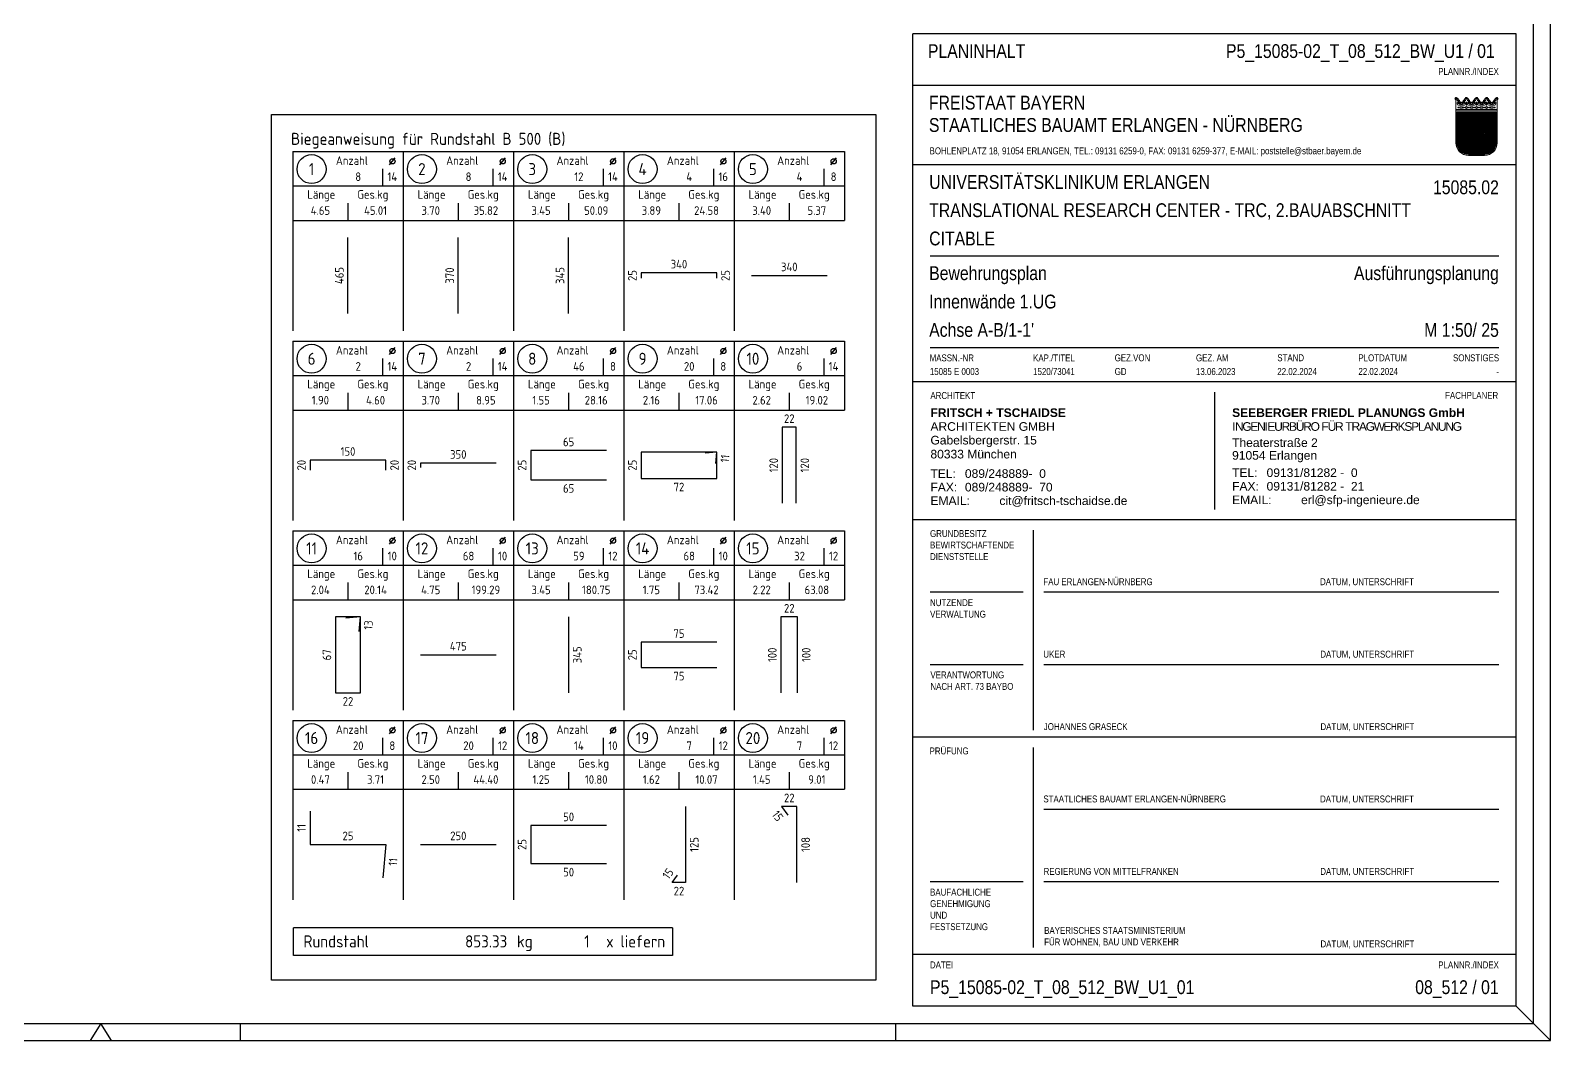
# Model space of a CAD drawing. Extents: x 6 to 107, y -33 to 42.
# Drawn here: x 26 to 48.05, y 1.41 to 16.05 of the extents above; entities that cross this region are included whole.
import ezdxf
from ezdxf.enums import TextEntityAlignment as Align

# ---------------------------------------------------------------- set-up
doc = ezdxf.new("R2010")
doc.units = 0
doc.header["$LTSCALE"] = 0.5
doc.linetypes.add('AUSGEZOGEN', pattern=[1000.01, 1000, 0.01])
for name, color, linetype in [('40 A Plankopf Text F+T', 7, 'Continuous'), ('BET-ANS', 7, 'Continuous'), ('RAHMEN', 7, 'Continuous'), ('RND', 7, 'Continuous'), ('RND_BILD', 7, 'Continuous'), ('TEXT', 7, 'Continuous')]:
    doc.layers.add(name, color=color, linetype=linetype)
doc.layers.add('NOPLOT', color=7, linetype='Continuous', plot=False)
doc.styles.add('ERSTELLTER_STIL_3', font='arial.ttf')
doc.styles.add('ERSTELLTER_STIL_4', font='arialbd.ttf')
doc.styles.add('plankopf_ArialN', font='ARIALN.TTF')
doc.styles.add('txt', font='isocp.shx')
pattern_1 = [(0, (-322.07857, -163.97815), (8e-17, 0.254), [])]

# ---------------------------------------------------------------- blocks, each defined once
blk = doc.blocks.new('Bundeslandwappen')
at = {"lineweight": 9, "true_color": 0xffffff}
for points in [[(-5.75, 16.5), (-5.98, 16.5), (-5.98, 16.29), (-5.75, 16.29)], [(-5.09, 15.68), (-5.31, 15.68), (-5.31, 15.47), (-5.09, 15.47)], [(-3.49, 15.68), (-3.71, 15.68), (-3.71, 15.47), (-3.49, 15.47)], [(-2.82, 16.5), (-3.05, 16.5), (-3.05, 16.29), (-2.82, 16.29)], [(-2.15, 15.68), (-2.38, 15.68), (-2.38, 15.47), (-2.15, 15.47)], [(-0.56, 15.68), (-0.78, 15.68), (-0.78, 15.47), (-0.56, 15.47)], [(0.11, 16.5), (-0.11, 16.5), (-0.11, 16.29), (0.11, 16.29)], [(0.78, 15.68), (0.56, 15.68), (0.56, 15.47), (0.78, 15.47)], [(2.38, 15.68), (2.15, 15.68), (2.15, 15.47), (2.38, 15.47)], [(3.05, 16.5), (2.82, 16.5), (2.82, 16.29), (3.05, 16.29)], [(3.71, 15.68), (3.49, 15.68), (3.49, 15.47), (3.71, 15.47)], [(5.31, 15.68), (5.09, 15.68), (5.09, 15.47), (5.31, 15.47)], [(5.98, 16.5), (5.75, 16.5), (5.75, 16.29), (5.98, 16.29)]]:
    blk.add_hatch(color=7, dxfattribs=at).paths.add_polyline_path(points)
at = {"true_color": 0xffffff}
for points in [[(-5.34, 12.59), (-5.7, 12.59), (-5.7, 12.19), (-5.07, 11.96)], [(-3.57, 8.42), (-5.7, 9.18), (-5.7, 6.17), (-2.07, 4.88)], [(-1.42, 10.67), (-5.07, 11.96), (-3.57, 8.42), (0.08, 7.13)], [(0.86, 12.59), (-2.24, 12.59), (-1.42, 10.67), (2.23, 9.38)], [(3.96, 12.59), (1.66, 12.59), (4.37, 11.63)], [(5.7, 8.15), (2.23, 9.38), (3.73, 5.84), (5.7, 5.14)], [(5.7, 11.16), (4.37, 11.63), (5.7, 8.5)], [(-5.7, 6.14), (-5.7, 3.7, 0.041392), (-5.65, 3.14), (-4.21, 2.63)], [(1.58, 3.59), (-2.07, 4.88), (-0.56, 1.34), (2.36, 0.3, 0.043654), (2.95, 0.36)], [(3.73, 5.84), (0.08, 7.13), (1.58, 3.59), (5.23, 2.29)], [(-0.56, 1.34), (-4.21, 2.63), (-3.29, 0.45, 0.073774), (-2.3, 0.3), (-0.12, 0.3)]]:
    blk.add_hatch(color=7, dxfattribs=at).paths.add_polyline_path(points)
at = {"lineweight": 9}
h = blk.add_hatch(dxfattribs=at)
h.set_pattern_fill('ANSI31', color=256, scale=0.08, angle=315, style=0)
h.set_pattern_definition(pattern_1)
h.paths.add_polyline_path([(-5.07, 11.96), (-5.7, 12.19), (-5.7, 9.18), (-3.57, 8.42)])
h = blk.add_hatch(dxfattribs=at)
h.set_pattern_fill('ANSI31', color=256, scale=0.08, angle=315, style=0)
h.set_pattern_definition(pattern_1)
h.paths.add_polyline_path([(-2.24, 12.59), (-5.34, 12.59), (-5.07, 11.96), (-1.42, 10.67)])
h = blk.add_hatch(dxfattribs=at)
h.set_pattern_fill('ANSI31', color=256, scale=0.08, angle=315, style=0)
h.set_pattern_definition(pattern_1)
h.paths.add_polyline_path([(2.23, 9.38), (-1.42, 10.67), (0.08, 7.13), (3.73, 5.84)])
h = blk.add_hatch(dxfattribs=at)
h.set_pattern_fill('ANSI31', color=256, scale=0.08, angle=315, style=0)
h.set_pattern_definition(pattern_1)
h.paths.add_polyline_path([(4.37, 11.63), (1.66, 12.59), (0.86, 12.59), (2.23, 9.38), (5.7, 8.15), (5.7, 8.5)])
h = blk.add_hatch(dxfattribs=at)
h.set_pattern_fill('ANSI31', color=256, scale=0.08, angle=315, style=0)
h.set_pattern_definition(pattern_1)
h.paths.add_polyline_path([(5.7, 12.59), (3.96, 12.59), (4.37, 11.63), (5.7, 11.16)])
h = blk.add_hatch(dxfattribs=at)
h.set_pattern_fill('ANSI31', color=256, scale=0.08, angle=315, style=0)
h.set_pattern_definition(pattern_1)
h.paths.add_polyline_path([(-2.07, 4.88), (-5.7, 6.17), (-5.7, 6.14), (-4.21, 2.63), (-0.56, 1.34)])
h = blk.add_hatch(dxfattribs=at)
h.set_pattern_fill('ANSI31', color=256, scale=0.08, angle=315, style=0)
h.set_pattern_definition(pattern_1)
h.paths.add_polyline_path([(0.08, 7.13), (-3.57, 8.42), (-2.07, 4.88), (1.58, 3.59)])
h = blk.add_hatch(dxfattribs=at)
h.set_pattern_fill('ANSI31', color=256, scale=0.08, angle=315, style=0)
h.set_pattern_definition(pattern_1)
h.paths.add_polyline_path([(5.7, 5.14), (3.73, 5.84), (5.23, 2.29), (5.37, 2.24, 0.111178), (5.7, 3.7)])
h = blk.add_hatch(dxfattribs=at)
h.set_pattern_fill('ANSI31', color=256, scale=0.08, angle=315, style=0)
h.set_pattern_definition(pattern_1)
h.paths.add_polyline_path([(-4.21, 2.63), (-5.65, 3.14, 0.285055), (-3.29, 0.45)])
h = blk.add_hatch(dxfattribs=at)
h.set_pattern_fill('ANSI31', color=256, scale=0.08, angle=315, style=0)
h.set_pattern_definition(pattern_1)
h.paths.add_polyline_path([(-0.56, 1.34), (-0.12, 0.3), (2.3, 0.3, 0.004354), (2.36, 0.3)])
h = blk.add_hatch(dxfattribs=at)
h.set_pattern_fill('ANSI31', color=256, scale=0.08, angle=315, style=0)
h.set_pattern_definition(pattern_1)
h.paths.add_polyline_path([(5.31, 2.11), (5.23, 2.29), (1.58, 3.59), (2.95, 0.36, 0.22704)])
for p, q in [((-6, 16.1), (-6, 3.7)), ((-6, 13.29), (6, 13.29)), ((-5.64, 14.97), (-5.64, 15.18)), ((-5.61, 16.59), (-5.62, 16.68)), ((-5.33, 15.19), (-5.33, 15.05)), ((-4.68, 14.54), (-5.26, 14.54)), ((-4.12, 14.54), (-3.54, 14.54)), ((-3.47, 15.19), (-3.47, 15.05)), ((-3.36, 13.9), (-2.93, 14.17)), ((-2.93, 13.63), (-3.36, 13.9)), ((-3.19, 16.59), (-3.18, 16.67)), ((-3.16, 14.97), (-3.16, 15.18)), ((-2.93, 15.58), (-2.93, 14.47)), ((-2.93, 14.17), (-2.5, 13.9)), ((-2.5, 13.9), (-2.93, 13.63)), ((-2.71, 14.97), (-2.71, 15.18)), ((-2.68, 16.59), (-2.69, 16.67)), ((-2.4, 15.19), (-2.4, 15.05)), ((-1.74, 14.54), (-2.32, 14.54)), ((-1.19, 14.54), (-0.61, 14.54)), ((-0.54, 15.19), (-0.54, 15.05)), ((0, 14.17), (-0.43, 13.9)), ((-0.43, 13.9), (0, 13.63)), ((-0.25, 16.59), (-0.24, 16.67)), ((-0.22, 14.97), (-0.22, 15.18)), ((0, 15.58), (0, 14.47)), ((0.43, 13.9), (0, 14.17)), ((0, 13.63), (0.43, 13.9)), ((0.22, 14.97), (0.22, 15.18)), ((0.25, 16.59), (0.24, 16.67)), ((0.54, 15.19), (0.54, 15.05)), ((1.19, 14.54), (0.61, 14.54)), ((1.74, 14.54), (2.32, 14.54)), ((2.4, 15.19), (2.4, 15.05)), ((2.93, 14.17), (2.5, 13.9)), ((2.5, 13.9), (2.93, 13.63)), ((2.68, 16.59), (2.69, 16.67)), ((2.71, 14.97), (2.71, 15.18)), ((2.93, 15.58), (2.93, 14.47)), ((3.36, 13.9), (2.93, 14.17)), ((2.93, 13.63), (3.36, 13.9)), ((3.16, 14.97), (3.16, 15.18)), ((3.19, 16.59), (3.18, 16.67)), ((3.47, 15.19), (3.47, 15.05)), ((4.12, 14.54), (3.54, 14.54)), ((4.68, 14.54), (5.26, 14.54)), ((5.33, 15.19), (5.33, 15.05)), ((5.61, 16.59), (5.62, 16.68)), ((5.64, 14.97), (5.64, 15.18)), ((6, 3.7), (6, 16.1)), ((-6, 12.94), (6, 12.94)), ((-5.7, 12.59), (-5.7, 3.7)), ((-5.7, 12.59), (5.7, 12.59)), ((-5.7, 12.19), (5.7, 8.15)), ((-5.7, 9.18), (5.7, 5.14)), ((-5.34, 12.59), (-0.12, 0.3)), ((-2.24, 12.59), (2.95, 0.36)), ((0.86, 12.59), (5.31, 2.11)), ((1.66, 12.59), (5.7, 11.16)), ((3.96, 12.59), (5.7, 8.5)), ((5.7, 3.7), (5.7, 12.59)), ((-5.7, 6.17), (5.37, 2.24)), ((-5.7, 6.14), (-3.29, 0.45)), ((-5.66, 3.14), (2.36, 0.3)), ((-2.3, 0.3), (2.3, 0.3)), ((-2.3, 0), (2.3, 0))]:
    blk.add_line(p, q, dxfattribs=at)
for points in [[(-5.75, 16.29), (-5.98, 16.29), (-5.98, 16.5), (-5.75, 16.5)], [(-5.09, 15.47), (-5.31, 15.47), (-5.31, 15.68), (-5.09, 15.68)], [(-4.07, 13.71), (-4.83, 13.71), (-4.83, 14.1), (-4.07, 14.1)], [(-3.71, 15.47), (-3.49, 15.47), (-3.49, 15.68), (-3.71, 15.68)], [(-2.82, 16.29), (-3.05, 16.29), (-3.05, 16.5), (-2.82, 16.5)], [(-2.15, 15.47), (-2.38, 15.47), (-2.38, 15.68), (-2.15, 15.68)], [(-1.8, 13.71), (-1.04, 13.71), (-1.04, 14.1), (-1.8, 14.1)], [(-0.78, 15.47), (-0.56, 15.47), (-0.56, 15.68), (-0.78, 15.68)], [(0.11, 16.29), (-0.11, 16.29), (-0.11, 16.5), (0.11, 16.5)], [(0.78, 15.47), (0.56, 15.47), (0.56, 15.68), (0.78, 15.68)], [(1.8, 13.71), (1.04, 13.71), (1.04, 14.1), (1.8, 14.1)], [(2.15, 15.47), (2.38, 15.47), (2.38, 15.68), (2.15, 15.68)], [(3.05, 16.29), (2.82, 16.29), (2.82, 16.5), (3.05, 16.5)], [(3.71, 15.47), (3.49, 15.47), (3.49, 15.68), (3.71, 15.68)], [(4.07, 13.71), (4.83, 13.71), (4.83, 14.1), (4.07, 14.1)], [(5.09, 15.47), (5.31, 15.47), (5.31, 15.68), (5.09, 15.68)], [(5.75, 16.29), (5.98, 16.29), (5.98, 16.5), (5.75, 16.5)]]:
    blk.add_lwpolyline(points, close=True, dxfattribs=at)
for centre in [(-5.28, 13.9), (-3.71, 13.9), (-2.2, 13.9), (-0.68, 13.9), (0.68, 13.9), (2.2, 13.9), (3.71, 13.9), (5.28, 13.9)]:
    blk.add_circle(centre, 0.123, dxfattribs=at)
for centre, radius, start, end in [((-5.89, 16.45), 0.362, 44.6681, 253.1183), ((-5.67, 16.67), 0.05, 6.6615, 44.6681), ((-5.49, 15.18), 0.157, 3.2756, 179.5521), ((-5.19, 14.99), 0.453, 182.8328, 261.3043), ((-5.56, 16.59), 0.05, 186.6615, 265.6209), ((-5.42, 15.99), 0.179, 74.7883, 15.1356), ((-5.59, 16.26), 0.281, 346.0232, 85.6209), ((-5.36, 16.21), 0.05, 254.7883, 346.0232), ((-5.26, 15.23), 0.191, 249.6358, 3.0857), ((-5.2, 16.05), 0.05, 93.0633, 195.1356), ((-5.19, 15.87), 0.224, 350.9542, 93.0633), ((-5.02, 15.24), 0.05, 82.9467, 183.0857), ((-4.99, 15.54), 0.249, 262.9467, 77.8855), ((-4.92, 15.83), 0.05, 170.9542, 257.8855), ((-4.62, 14.89), 0.224, 71.4, 0), ((-4.71, 14.85), 0.312, 275.9649, 353.9773), ((-4.4, 15.24), 0.208, 317.0775, 222.9225), ((-4.18, 14.89), 0.224, 180, 108.6), ((-4.09, 14.85), 0.312, 186.0227, 264.0351), ((-3.81, 15.54), 0.249, 102.1145, 277.0533), ((-3.88, 15.83), 0.05, 282.1145, 9.0458), ((-3.61, 15.87), 0.224, 86.9367, 189.0458), ((-3.78, 15.24), 0.05, 356.9143, 97.0533), ((-3.54, 15.23), 0.191, 176.9143, 290.3642), ((-3.6, 16.05), 0.05, 344.8644, 86.9367), ((-3.38, 15.99), 0.179, 164.8644, 105.2117), ((-3.61, 14.99), 0.453, 278.6957, 357.1672), ((-3.21, 16.26), 0.281, 94.3791, 193.9768), ((-3.44, 16.21), 0.05, 193.9768, 285.2117), ((-3.31, 15.18), 0.157, 0.4479, 176.7244), ((-3.24, 16.59), 0.05, 274.3791, 353.3385), ((-3.13, 16.67), 0.05, 155.2288, 173.3385), ((-2.93, 16.58), 0.264, 24.0166, 155.3409), ((-2.55, 15.18), 0.157, 3.2756, 179.5521), ((-2.26, 14.99), 0.453, 182.8328, 261.3043), ((-2.74, 16.66), 0.05, 6.6615, 24.0166), ((-2.63, 16.59), 0.05, 186.6615, 265.6209), ((-2.49, 15.99), 0.179, 74.7883, 15.1356), ((-2.65, 16.26), 0.281, 346.0232, 85.6209), ((-2.43, 16.21), 0.05, 254.7883, 346.0232), ((-2.33, 15.23), 0.191, 249.6358, 3.0857), ((-2.27, 16.05), 0.05, 93.0633, 195.1356), ((-2.26, 15.87), 0.224, 350.9542, 93.0633), ((-2.09, 15.24), 0.05, 82.9467, 183.0857), ((-2.05, 15.54), 0.249, 262.9467, 77.8855), ((-1.99, 15.83), 0.05, 170.9542, 257.8855), ((-1.69, 14.89), 0.224, 71.4, 0), ((-1.78, 14.85), 0.312, 275.9649, 353.9773), ((-1.47, 15.24), 0.208, 317.0775, 222.9225), ((-1.24, 14.89), 0.224, 180, 108.6), ((-1.16, 14.85), 0.312, 186.0227, 264.0351), ((-0.88, 15.54), 0.249, 102.1145, 277.0533), ((-0.94, 15.83), 0.05, 282.1145, 9.0458), ((-0.67, 15.87), 0.224, 86.9367, 189.0458), ((-0.84, 15.24), 0.05, 356.9143, 97.0533), ((-0.6, 15.23), 0.191, 176.9143, 290.3642), ((-0.66, 16.05), 0.05, 344.8644, 86.9367), ((-0.44, 15.99), 0.179, 164.8644, 105.2117), ((-0.68, 14.99), 0.453, 278.6957, 357.1672), ((-0.28, 16.26), 0.281, 94.3791, 193.9768), ((-0.5, 16.21), 0.05, 193.9768, 285.2117), ((-0.38, 15.18), 0.157, 0.4479, 176.7244), ((-0.3, 16.59), 0.05, 274.3791, 353.3385), ((0, 16.58), 0.264, 24.0166, 155.3409), ((-0.19, 16.67), 0.05, 155.2288, 173.3385), ((0.38, 15.18), 0.157, 3.2756, 179.5521), ((0.68, 14.99), 0.453, 182.8328, 261.3043), ((0.19, 16.66), 0.05, 6.6615, 24.0166), ((0.3, 16.59), 0.05, 186.6615, 265.6209), ((0.44, 15.99), 0.179, 74.7883, 15.1356), ((0.28, 16.26), 0.281, 346.0232, 85.6209), ((0.5, 16.21), 0.05, 254.7883, 346.0232), ((0.6, 15.23), 0.191, 249.6358, 3.0857), ((0.66, 16.05), 0.05, 93.0633, 195.1356), ((0.67, 15.87), 0.224, 350.9542, 93.0633), ((0.84, 15.24), 0.05, 82.9467, 183.0857), ((0.88, 15.54), 0.249, 262.9467, 77.8855), ((0.94, 15.83), 0.05, 170.9542, 257.8855), ((1.24, 14.89), 0.224, 71.4, 0), ((1.16, 14.85), 0.312, 275.9649, 353.9773), ((1.47, 15.24), 0.208, 317.0775, 222.9225), ((1.69, 14.89), 0.224, 180, 108.6), ((1.78, 14.85), 0.312, 186.0227, 264.0351), ((2.05, 15.54), 0.249, 102.1145, 277.0533), ((1.99, 15.83), 0.05, 282.1145, 9.0458), ((2.26, 15.87), 0.224, 86.9367, 189.0458), ((2.09, 15.24), 0.05, 356.9143, 97.0533), ((2.33, 15.23), 0.191, 176.9143, 290.3642), ((2.27, 16.05), 0.05, 344.8644, 86.9367), ((2.49, 15.99), 0.179, 164.8644, 105.2117), ((2.26, 14.99), 0.453, 278.6957, 357.1672), ((2.65, 16.26), 0.281, 94.3791, 193.9768), ((2.43, 16.21), 0.05, 193.9768, 285.2117), ((2.55, 15.18), 0.157, 0.4479, 176.7244), ((2.63, 16.59), 0.05, 274.3791, 353.3385), ((2.93, 16.58), 0.264, 24.0166, 155.3409), ((2.74, 16.67), 0.05, 155.2288, 173.3385), ((3.31, 15.18), 0.157, 3.2756, 179.5521), ((3.61, 14.99), 0.453, 182.8328, 261.3043), ((3.13, 16.66), 0.05, 6.6615, 24.0166), ((3.24, 16.59), 0.05, 186.6615, 265.6209), ((3.38, 15.99), 0.179, 74.7883, 15.1356), ((3.21, 16.26), 0.281, 346.0232, 85.6209), ((3.44, 16.21), 0.05, 254.7883, 346.0232), ((3.54, 15.23), 0.191, 249.6358, 3.0857), ((3.6, 16.05), 0.05, 93.0633, 195.1356), ((3.61, 15.87), 0.224, 350.9542, 93.0633), ((3.78, 15.24), 0.05, 82.9467, 183.0857), ((3.81, 15.54), 0.249, 262.9467, 77.8855), ((3.88, 15.83), 0.05, 170.9542, 257.8855), ((4.18, 14.89), 0.224, 71.4, 0), ((4.09, 14.85), 0.312, 275.9649, 353.9773), ((4.4, 15.24), 0.208, 317.0775, 222.9225), ((4.62, 14.89), 0.224, 180, 108.6), ((4.71, 14.85), 0.312, 186.0227, 264.0351), ((4.99, 15.54), 0.249, 102.1145, 277.0533), ((4.92, 15.83), 0.05, 282.1145, 9.0458), ((5.19, 15.87), 0.224, 86.9367, 189.0458), ((5.02, 15.24), 0.05, 356.9143, 97.0533), ((5.26, 15.23), 0.191, 176.9143, 290.3642), ((5.2, 16.05), 0.05, 344.8644, 86.9367), ((5.42, 15.99), 0.179, 164.8644, 105.2117), ((5.19, 14.99), 0.453, 278.6957, 357.1672), ((5.59, 16.26), 0.281, 94.3791, 193.9768), ((5.36, 16.21), 0.05, 193.9768, 285.2117), ((5.49, 15.18), 0.157, 0.4479, 176.7244), ((5.56, 16.59), 0.05, 274.3791, 353.3385), ((5.67, 16.67), 0.05, 135.3319, 173.3385), ((5.89, 16.45), 0.362, 286.8817, 135.3319), ((-2.3, 3.7), 3.7, 180, 270), ((-2.3, 3.7), 3.4, 180, 270), ((2.3, 3.7), 3.7, 270, 0), ((2.3, 3.7), 3.4, 270, 0)]:
    blk.add_arc(centre, radius, start, end, dxfattribs=at)
blk = doc.blocks.new('Plankopf_PU')
for p, q in [((-18.5, 25.4), (-18.5, 27.7)), ((-1, 27.7), (-18.5, 27.7)), ((-1, 27.7), (-18.5, 27.7)), ((-1, 25.4), (-1, 27.7)), ((-1, 25.4), (-18.5, 25.4)), ((-1, 25.4), (-18.5, 25.4)), ((-18.5, 19.1), (-18.5, 25.4)), ((-1, 19.1), (-1, 25.4)), ((-1.5, 22.75), (-18, 22.75)), ((-18, 20.1), (-1.5, 20.1)), ((-18.5, 15.1), (-18.5, 19.1)), ((-1, 19.1), (-18.5, 19.1)), ((-1, 15.1), (-1, 19.1)), ((-9.75, 18.8), (-9.75, 15.4)), ((-1, 15.1), (-18.5, 15.1)), ((-1, 15.1), (-18.5, 15.1)), ((-18.5, 8.8), (-18.5, 15.1)), ((-1, 8.8), (-1, 15.1)), ((-15, 9), (-15, 14.8)), ((-15.3, 13), (-18, 13)), ((-1.5, 13), (-14.7, 13)), ((-15.3, 10.9), (-18, 10.9)), ((-1.5, 10.9), (-14.7, 10.9)), ((-18.5, 2.5), (-18.5, 8.8)), ((-1, 8.8), (-18.5, 8.8)), ((-15, 2.7), (-15, 8.5)), ((-1, 2.5), (-1, 8.8)), ((-1.5, 6.7), (-14.7, 6.7)), ((-15.3, 4.6), (-18, 4.6)), ((-1.5, 4.6), (-14.7, 4.6)), ((-1, 2.5), (-18.5, 2.5)), ((-18.5, 1), (-18.5, 2.5)), ((-1, 2.5), (-18.5, 2.5)), ((-1, 1), (-1, 2.5)), ((-1, 1), (-18.5, 1))]:
    blk.add_line(p, q)
at = {"xscale": 0.1, "yscale": 0.1, "zscale": 0.1}
blk.add_blockref('Bundeslandwappen', (-2.148, 25.669), dxfattribs=at)
at = {"linetype": 'AUSGEZOGEN', "lineweight": 35, "style": 'plankopf_ArialN'}
for s, height, p in [('FREISTAAT BAYERN', 0.4, (-18.032, 27.401)), ('PRÜFUNG', 0.2, (-18.013, 8.5))]:
    blk.add_text(s, height=height, dxfattribs=at).set_placement(p, align=Align.TOP_LEFT)
blk.add_text('STAATLICHES BAUAMT ERLANGEN - NÜRNBERG', height=0.4, dxfattribs=at).set_placement((-18.032, 26.552), align=Align.MIDDLE_LEFT)
at = {"style": 'plankopf_ArialN'}
for s, p in [('BOHLENPLATZ 18, 91054 ERLANGEN, TEL.: 09131 6259-0, FAX: 09131 6259-377, E-MAIL: poststelle@stbaer.bayern.de', (-18.012, 25.702)), ('MASSN.-NR', (-18.011, 19.698)), ('KAP./TITEL', (-15.01, 19.698)), ('GEZ.VON', (-12.644, 19.7)), ('GEZ. AM', (-10.286, 19.7)), ('STAND', (-7.927, 19.702)), ('PLOTDATUM', (-5.574, 19.7)), ('FAU ERLANGEN-NÜRNBERG', (-14.712, 13.207)), ('DATUM, UNTERSCHRIFT', (-6.687, 13.207)), ('UKER', (-14.712, 11.107)), ('DATUM, UNTERSCHRIFT', (-6.68, 11.106)), ('JOHANNES GRASECK', (-14.7, 9.005)), ('DATUM, UNTERSCHRIFT', (-6.675, 9.005)), ('STAATLICHES BAUAMT ERLANGEN-NÜRNBERG', (-14.712, 6.907)), ('DATUM, UNTERSCHRIFT', (-6.687, 6.907)), ('REGIERUNG VON MITTELFRANKEN', (-14.705, 4.806)), ('DATUM, UNTERSCHRIFT', (-6.68, 4.806)), ('DATUM, UNTERSCHRIFT', (-6.675, 2.705)), ('DATEI', (-18.002, 2.095))]:
    blk.add_text(s, height=0.2, dxfattribs=at).set_placement(p)
for s, p in [('SONSTIGES', (-1.493, 19.7)), ('PLANNR./INDEX', (-1.501, 2.095))]:
    blk.add_text(s, height=0.2, dxfattribs=at).set_placement(p, align=Align.RIGHT)
at = {"linetype": 'AUSGEZOGEN', "lineweight": 35, "style": 'plankopf_ArialN'}
blk.add_text('ARCHITEKT', height=0.2, dxfattribs=at).set_placement((-17.989, 18.607))
blk.add_text('FACHPLANER', height=0.2, dxfattribs=at).set_placement((-1.52, 18.611), align=Align.RIGHT)
at = {"insert": (-5.574, 19.303), "char_height": 0.2, "attachment_point": 7, "style": 'plankopf_ArialN'}
blk.add_mtext('22.02.2024', dxfattribs=at)
at = {"char_height": 0.2, "attachment_point": 1, "style": 'plankopf_ArialN'}
for s, insert, width in [('GRUNDBESITZ\\PBEWIRTSCHAFTENDE DIENSTSTELLE', (-18, 14.804), 2.5), ('NUTZENDE^JVERWALTUNG', (-17.998, 12.8), 2.69843), ('VERANTWORTUNG  NACH ART. 73 BAYBO', (-17.988, 10.705), 2.68768), ('BAUFACHLICHE GENEHMIGUNG UND FESTSETZUNG', (-17.998, 4.404), 2.2311), ('BAYERISCHES STAATSMINISTERIUM ^JFÜR WOHNEN, BAU UND VERKEHR', (-14.689, 3.294), 9.29412)]:
    blk.add_mtext(s, dxfattribs=dict(at, insert=insert, width=width))
at = {"style": 'plankopf_ArialN'}
for tag, p in [('PROJEKTBEZEICHNUNGZ1', (-18.025, 24.578)), ('PROJEKTBEZEICHNUNGZ2', (-18.025, 23.761)), ('PROJEKTBEZEICHNUNGZ3', (-18.025, 22.941))]:
    blk.add_attdef(tag, text='', height=0.4, dxfattribs=at).set_placement(p, align=Align.BOTTOM_LEFT)
for tag, p in [('GEB.-NR', (-1.5, 24.946)), ('0.000X', (-1.507, 1.749))]:
    blk.add_attdef(tag, text='', height=0.4, dxfattribs=at).set_placement(p, align=Align.TOP_RIGHT)
for tag, p, height in [('PLANINHALTZ1', (-18.025, 22.055), 0.4), ('PLANINHALTZ2', (-18.025, 21.232), 0.4), ('PLANINHALTZ3', (-18.025, 20.409), 0.4), ('MASSN.-NR', (-18.005, 19.303), 0.2), ('KAPITEL/TITEL', (-15.01, 19.303), 0.2), ('GEZ_VON', (-12.644, 19.303), 0.2), ('GEZ_AM', (-10.286, 19.303), 0.2), ('STAND', (-7.927, 19.303), 0.2)]:
    blk.add_attdef(tag, p, '', height=height, dxfattribs=at)
for tag, height, p in [('PLANUNGSPHASE', 0.4, (-1.5, 22.055)), ('PROJEKTKATEGORIE', 0.4, (-1.5, 21.232)), ('MAßSTAB', 0.4, (-1.5, 20.409)), ('SONSTIGES', 0.2, (-1.5, 19.303))]:
    blk.add_attdef(tag, text='', height=height, dxfattribs=at).set_placement(p, align=Align.RIGHT)
at = {"layer": '40 A Plankopf Text F+T', "color": 7, "linetype": 'Continuous', "lineweight": 13, "char_height": 0.25, "attachment_point": 7}
for s, insert, style in [('\\A1;FRITSCH + TSCHAIDSE ', (-17.988, 18.081), 'ERSTELLTER_STIL_4'), ('\\A1;SEEBERGER FRIEDL PLANUNGS GmbH', (-9.238, 18.081), 'ERSTELLTER_STIL_4'), ('\\A1;ARCHITEKTEN GMBH', (-17.988, 17.68), 'ERSTELLTER_STIL_3'), ('\\A1;{\\T0.8;INGENIEURBÜRO FÜR TRAGWERKSPLANUNG}', (-9.238, 17.68), 'ERSTELLTER_STIL_3'), ('\\A1;Gabelsbergerstr. 15', (-17.988, 17.212), 'ERSTELLTER_STIL_3'), ('\\A1;Theaterstraße 2', (-9.238, 17.212), 'ERSTELLTER_STIL_3'), ('\\A1;80333 München', (-17.988, 16.879), 'ERSTELLTER_STIL_3'), ('\\A1;91054 Erlangen', (-9.238, 16.771), 'ERSTELLTER_STIL_3')]:
    blk.add_mtext(s, dxfattribs=dict(at, insert=insert, style=style))
at = {"layer": '40 A Plankopf Text F+T', "color": 7, "linetype": 'Continuous', "lineweight": 13, "char_height": 0.25, "attachment_point": 7, "line_spacing_factor": 0.945293, "style": 'ERSTELLTER_STIL_3'}
for s, insert in [('\\A1;TEL: ^I089/248889-  0\\PFAX: ^I089/248889-  70\\PEMAIL: ^Icit@fritsch-tschaidse.de', (-17.988, 15.481)), ('\\A1;TEL: ^I09131/81282 -  0\\PFAX: ^I09131/81282 -  21\\PEMAIL: ^Ierl@sfp-ingenieure.de', (-9.238, 15.481))]:
    blk.add_mtext(s, dxfattribs=dict(at, insert=insert))
blk = doc.blocks.new('RND_LIS2')
at = {"layer": 'RND', "color": 3, "linetype": 'Continuous'}
for p, q in [((0, 0), (0, -5.2)), ((0, 0), (3.2, 0)), ((3.2, 0), (3.2, -2)), ((2.6, -0.503), (2.6, -1)), ((0, -1), (3.2, -1)), ((1.6, -1.503), (1.6, -2)), ((0, -2), (3.2, -2))]:
    blk.add_line(p, q, dxfattribs=at)
at = {"layer": 'RND', "color": 7, "linetype": 'Continuous'}
blk.add_line((2.805, -0.39), (2.973, -0.186), dxfattribs=at)
at = {"layer": 'RND', "color": 1, "linetype": 'Continuous'}
blk.add_circle((0.545, -0.513), 0.42, dxfattribs=at)
at = {"layer": 'RND', "color": 7, "linetype": 'Continuous'}
blk.add_circle((2.889, -0.288), 0.075, dxfattribs=at)
at = {"layer": 'RND', "color": 7, "linetype": 'Continuous', "style": 'txt'}
for s, p in [('Anzahl', (1.249, -0.391)), ('Länge', (0.42, -1.373)), ('Ges.kg', (1.872, -1.373))]:
    blk.add_text(s, height=0.25, dxfattribs=at).set_placement(p)
at = {"layer": 'RND', "color": 1, "linetype": 'Continuous', "style": 'txt'}
blk.add_attdef('POS1', text='', height=0.35, dxfattribs=at).set_placement((0.545, -0.513), align=Align.MIDDLE)
at = {"layer": 'RND', "color": 7, "linetype": 'Continuous', "style": 'txt'}
for tag, p in [('STK1', (1.897, -0.859)), ('DS1', (2.885, -0.859)), ('LANG1', (0.8, -1.841)), ('GEW', (2.4, -1.841))]:
    blk.add_attdef(tag, text='', height=0.25, dxfattribs=at).set_placement(p, align=Align.CENTER)
blk = doc.blocks.new('RND_SUM')
at = {"layer": 'RND', "color": 5, "linetype": 'Continuous'}
for p, q in [((0, 0), (0, 0.8)), ((11, 0.8), (0, 0.8)), ((11, 0.8), (11, 0)), ((11, 0), (0, 0))]:
    blk.add_line(p, q, dxfattribs=at)
at = {"layer": 'RND', "color": 1, "linetype": 'Continuous', "style": 'txt'}
for s, p in [('Rundstahl', (0.292, 0.235)), ('kg', (6.483, 0.235))]:
    blk.add_text(s, height=0.35, dxfattribs=at).set_placement(p)
blk.add_text('x liefern', height=0.35, dxfattribs=at).set_placement((10.784, 0.235), align=Align.RIGHT)
for tag, p in [('RND-S', (6.203, 0.235)), ('RND-Z', (8.59, 0.235))]:
    blk.add_attdef(tag, text='', height=0.35, dxfattribs=at).set_placement(p, align=Align.RIGHT)
blk = doc.blocks.new('DINA1')
at = {"layer": 'RAHMEN'}
for p, q in [((84.1, 0), (84.1, 59.4)), ((0, 0), (84.1, 0))]:
    blk.add_line(p, q, dxfattribs=at)
at = {"layer": 'RAHMEN', "color": 5}
for p, q in [((83.6, 0.5), (83.6, 58.9)), ((2, 0.5), (83.6, 0.5))]:
    blk.add_line(p, q, dxfattribs=at)
at = {"layer": 'RAHMEN', "color": 7, "linetype": 'Continuous'}
for p, q in [((42.05, 0.5), (41.74, 0)), ((42.36, 0), (42.05, 0.5))]:
    blk.add_line(p, q, dxfattribs=at)
at = {"layer": 'RAHMEN', "color": 7}
for p, q in [((46.1, 0), (46.1, 0.5)), ((65.1, 0.5), (65.1, 0))]:
    blk.add_line(p, q, dxfattribs=at)

msp = doc.modelspace()

# ---------------------------------------------------------------- linework, layer by layer
for p, q in [((47.5512, 16.0073), (38.8012, 16.0073)), ((38.8012, 15.2573), (38.8012, 16.0073)), ((47.5512, 15.2573), (47.5512, 16.0073))]:
    msp.add_line(p, q)
at = {"layer": 'NOPLOT', "color": 191, "linetype": 'AUSGEZOGEN'}
msp.add_line((47.5512, 1.9073), (48.0512, 1.4073), dxfattribs=at)
at = {"layer": 'RND_BILD', "color": 1, "linetype": 'AUSGEZOGEN', "lineweight": 25}
for points in [[(30.6098, 11.9506), (30.6098, 13.0506)], [(32.2098, 11.9506), (32.2098, 13.0506)], [(33.8098, 11.9506), (33.8098, 13.0506)], [(35.9598, 12.4602), (35.9598, 12.5411), (34.8598, 12.5411), (34.8598, 12.4609)], [(36.4598, 12.5006), (37.5598, 12.5006)], [(37.1106, 9.2006), (37.1106, 10.3006), (36.9089, 10.3006), (36.9089, 9.2006)], [(34.3598, 9.9622), (33.2598, 9.9622), (33.2598, 9.5391), (34.3598, 9.5391)], [(35.9451, 9.7742), (35.9598, 9.9416), (34.8598, 9.9416), (34.8598, 9.5597), (35.9598, 9.5597), (35.9598, 9.9416), (35.7924, 9.927)], [(31.1598, 9.6773), (31.1598, 9.824), (30.0598, 9.824), (30.0598, 9.6773)], [(32.7598, 9.7821), (31.6598, 9.7821), (31.6598, 9.7192)], [(30.7718, 7.338), (30.7904, 7.5506), (30.4292, 7.5506), (30.4292, 6.4506), (30.7904, 6.4506), (30.7904, 7.5506), (30.5778, 7.532)], [(33.8098, 7.5506), (33.8098, 6.4506)], [(37.1308, 6.4506), (37.1308, 7.5506), (36.8888, 7.5506), (36.8888, 6.4506)], [(35.9598, 7.184), (34.8598, 7.184), (34.8598, 6.8173), (35.9598, 6.8173)], [(31.6598, 7.0006), (32.7598, 7.0006)], [(30.0598, 4.7337), (30.0598, 4.2497), (31.1598, 4.2497), (31.1176, 3.7675)], [(35.5066, 4.8006), (35.5066, 3.7006), (35.313, 3.7006), (35.391, 3.8071)], [(37.1218, 3.7006), (37.1218, 4.8006), (36.8977, 4.8006), (36.988, 4.6774)], [(34.3598, 4.5256), (33.2598, 4.5256), (33.2598, 3.9756), (34.3598, 3.9756)], [(31.6598, 4.2506), (32.7598, 4.2506)]]:
    msp.add_lwpolyline(points, dxfattribs=at)
at = {"layer": 'TEXT', "color": 1, "linetype": 'AUSGEZOGEN'}
msp.add_lwpolyline([(29.5002, 14.8356), (38.2649, 14.8356), (38.2649, 2.2848), (29.5002, 2.2848)], close=True, dxfattribs=at)

# ---------------------------------------------------------------- block references
at = {"layer": 'BET-ANS'}
ref = msp.add_blockref('Plankopf_PU', (48.0512, 1.4073), dxfattribs=dict(at, xscale=0.5, yscale=0.5, zscale=0.5))
ref.add_attrib('0.000X', '08_512 / 01', dxfattribs={"layer": '0', "height": 0.2, "style": 'plankopf_ArialN'}).set_placement((47.2979, 2.2817), align=Align.TOP_RIGHT)
ref.add_attrib('STAND', '22.02.2024', (44.0879, 11.0589), dxfattribs={"layer": '0', "height": 0.1, "style": 'plankopf_ArialN'})
ref.add_attrib('PLANINHALTZ1', 'Bewehrungsplan', (39.0387, 12.435), dxfattribs={"layer": '0', "height": 0.2, "style": 'plankopf_ArialN'})
ref.add_attrib('PLANINHALTZ2', 'Innenwände 1.UG', (39.0387, 12.0233), dxfattribs={"layer": '0', "height": 0.2, "style": 'plankopf_ArialN'})
ref.add_attrib('PLANINHALTZ3', "Achse A-B/1-1'", (39.0387, 11.6118), dxfattribs={"layer": '0', "height": 0.2, "style": 'plankopf_ArialN'})
ref.add_attrib('PROJEKTBEZEICHNUNGZ1', 'UNIVERSITÄTSKLINIKUM ERLANGEN', dxfattribs={"layer": '0', "height": 0.2, "style": 'plankopf_ArialN'}).set_placement((39.0387, 13.696), align=Align.BOTTOM_LEFT)
ref.add_attrib('PROJEKTBEZEICHNUNGZ2', 'TRANSLATIONAL RESEARCH CENTER - TRC, 2.BAUABSCHNITT', dxfattribs={"layer": '0', "height": 0.2, "style": 'plankopf_ArialN'}).set_placement((39.0387, 13.2879), align=Align.BOTTOM_LEFT)
ref.add_attrib('PROJEKTBEZEICHNUNGZ3', 'CITABLE', dxfattribs={"layer": '0', "height": 0.2, "style": 'plankopf_ArialN'}).set_placement((39.0387, 12.8778), align=Align.BOTTOM_LEFT)
ref.add_attrib('GEB.-NR', '15085.02', dxfattribs={"layer": '0', "height": 0.2, "style": 'plankopf_ArialN'}).set_placement((47.3012, 13.8803), align=Align.TOP_RIGHT)
ref.add_attrib('PLANUNGSPHASE', 'Ausführungsplanung', dxfattribs={"layer": '0', "height": 0.2, "style": 'plankopf_ArialN'}).set_placement((47.3012, 12.435), align=Align.RIGHT)
ref.add_attrib('MAßSTAB', 'M 1:50/ 25', dxfattribs={"layer": '0', "height": 0.2, "style": 'plankopf_ArialN'}).set_placement((47.3012, 11.6118), align=Align.RIGHT)
ref.add_attrib('MASSN.-NR', '15085 E 0003', (39.0486, 11.0589), dxfattribs={"layer": '0', "height": 0.1, "style": 'plankopf_ArialN'})
ref.add_attrib('KAPITEL/TITEL', '1520/73041', (40.5463, 11.0589), dxfattribs={"layer": '0', "height": 0.1, "style": 'plankopf_ArialN'})
ref.add_attrib('GEZ_VON', 'GD', (41.729, 11.0589), dxfattribs={"layer": '0', "height": 0.1, "style": 'plankopf_ArialN'})
ref.add_attrib('GEZ_AM', '13.06.2023', (42.9084, 11.0589), dxfattribs={"layer": '0', "height": 0.1, "style": 'plankopf_ArialN'})
ref.add_attrib('SONSTIGES', '-', dxfattribs={"layer": '0', "height": 0.1, "style": 'plankopf_ArialN'}).set_placement((47.3012, 11.0589), align=Align.RIGHT)
at = {"layer": 'RAHMEN', "color": 7, "linetype": 'AUSGEZOGEN', "lineweight": 25, "xscale": 0.5, "yscale": 0.5, "zscale": 0.5}
msp.add_blockref('DINA1', (6.0012, 1.4073), dxfattribs=at)
at = {"layer": 'RND_BILD', "color": 6, "linetype": 'AUSGEZOGEN', "lineweight": 25, "xscale": 0.5, "yscale": 0.5, "zscale": 0.5}
msp.add_blockref('RND_LIS2', (29.8098, 14.3006), dxfattribs=at).add_auto_attribs({'POS1': '1', 'STK1': '8', 'DS1': '14', 'LANG1': '4.65', 'GEW': '45.01'})
at = {"layer": 'RND_BILD', "color": 7, "linetype": 'AUSGEZOGEN', "lineweight": 25, "xscale": 0.5, "yscale": 0.5, "zscale": 0.5}
for name, p, values in [('RND_LIS2', (31.4098, 14.3006), {'POS1': '2', 'STK1': '8', 'DS1': '14', 'LANG1': '3.70', 'GEW': '35.82'}), ('RND_LIS2', (33.0098, 14.3006), {'POS1': '3', 'STK1': '12', 'DS1': '14', 'LANG1': '3.45', 'GEW': '50.09'}), ('RND_LIS2', (34.6098, 14.3006), {'POS1': '4', 'STK1': '4', 'DS1': '16', 'LANG1': '3.89', 'GEW': '24.58'}), ('RND_LIS2', (36.2098, 14.3006), {'POS1': '5', 'STK1': '4', 'DS1': '8', 'LANG1': '3.40', 'GEW': '5.37'}), ('RND_LIS2', (29.8098, 11.5506), {'POS1': '6', 'STK1': '2', 'DS1': '14', 'LANG1': '1.90', 'GEW': '4.60'}), ('RND_LIS2', (31.4098, 11.5506), {'POS1': '7', 'STK1': '2', 'DS1': '14', 'LANG1': '3.70', 'GEW': '8.95'}), ('RND_LIS2', (33.0098, 11.5506), {'POS1': '8', 'STK1': '46', 'DS1': '8', 'LANG1': '1.55', 'GEW': '28.16'}), ('RND_LIS2', (34.6098, 11.5506), {'POS1': '9', 'STK1': '20', 'DS1': '8', 'LANG1': '2.16', 'GEW': '17.06'}), ('RND_LIS2', (36.2098, 11.5506), {'POS1': '10', 'STK1': '6', 'DS1': '14', 'LANG1': '2.62', 'GEW': '19.02'}), ('RND_LIS2', (29.8098, 8.8006), {'POS1': '11', 'STK1': '16', 'DS1': '10', 'LANG1': '2.04', 'GEW': '20.14'}), ('RND_LIS2', (31.4098, 8.8006), {'POS1': '12', 'STK1': '68', 'DS1': '10', 'LANG1': '4.75', 'GEW': '199.29'}), ('RND_LIS2', (33.0098, 8.8006), {'POS1': '13', 'STK1': '59', 'DS1': '12', 'LANG1': '3.45', 'GEW': '180.75'}), ('RND_LIS2', (34.6098, 8.8006), {'POS1': '14', 'STK1': '68', 'DS1': '10', 'LANG1': '1.75', 'GEW': '73.42'}), ('RND_LIS2', (36.2098, 8.8006), {'POS1': '15', 'STK1': '32', 'DS1': '12', 'LANG1': '2.22', 'GEW': '63.08'}), ('RND_LIS2', (29.8098, 6.0506), {'POS1': '16', 'STK1': '20', 'DS1': '8', 'LANG1': '0.47', 'GEW': '3.71'}), ('RND_LIS2', (31.4098, 6.0506), {'POS1': '17', 'STK1': '20', 'DS1': '12', 'LANG1': '2.50', 'GEW': '44.40'}), ('RND_LIS2', (33.0098, 6.0506), {'POS1': '18', 'STK1': '14', 'DS1': '10', 'LANG1': '1.25', 'GEW': '10.80'}), ('RND_LIS2', (34.6098, 6.0506), {'POS1': '19', 'STK1': '7', 'DS1': '12', 'LANG1': '1.62', 'GEW': '10.07'}), ('RND_LIS2', (36.2098, 6.0506), {'POS1': '20', 'STK1': '7', 'DS1': '12', 'LANG1': '1.45', 'GEW': '9.01'}), ('RND_SUM', (29.8183, 2.641), {'RND-S': '853.33', 'RND-Z': '1'})]:
    msp.add_blockref(name, p, dxfattribs=at).add_auto_attribs(values)

# ---------------------------------------------------------------- texts
at = {"style": 'plankopf_ArialN'}
msp.add_text('PLANNR./INDEX', height=0.1, dxfattribs=at).set_placement((47.2999, 15.4094), align=Align.RIGHT)
at = {"layer": 'BET-ANS', "style": 'plankopf_ArialN'}
for s, p in [('PLANINHALT', (39.02, 15.655)), ('P5_15085-02_T_08_512_BW_U1 / 01', (43.3434, 15.6552)), ('P5_15085-02_T_08_512_BW_U1_01', (39.0512, 2.0817))]:
    msp.add_text(s, height=0.2, dxfattribs=at).set_placement(p)
at = {"layer": 'RND_BILD', "color": 7, "linetype": 'AUSGEZOGEN', "lineweight": 25, "style": 'txt'}
for s, rotation, p in [('465', 90, (30.4848, 12.5006)), ('370', 90, (32.0848, 12.5006)), ('345', 90, (33.6848, 12.5006)), ('25', 90, (34.7348, 12.501)), ('25', 90, (36.0848, 12.5006)), ('20', 90, (29.9348, 9.7506)), ('20', 90, (31.2848, 9.7506)), ('20', 90, (31.5348, 9.7506)), ('25', 90, (33.1348, 9.7506)), ('25', 90, (34.7348, 9.7506)), ('11', 84.99986, (36.077, 9.847)), ('120', 90, (36.7839, 9.7506)), ('120', 90, (37.2356, 9.7506)), ('13', 84.99986, (30.9056, 7.4334)), ('67', 90, (30.3042, 7.0006)), ('345', 90, (33.9348, 7.0006)), ('25', 90, (34.7348, 7.0006)), ('100', 90, (36.7638, 7.0006)), ('100', 90, (37.2558, 7.0006)), ('15', 306.22812, (36.842, 4.6651)), ('11', 90, (29.9348, 4.4917)), ('250', 360, (32.2098, 4.3756)), ('25', 90, (33.1348, 4.2506)), ('125', 90, (35.6316, 4.2506)), ('108', 90, (37.2468, 4.2506)), ('11', 85, (31.2632, 3.9977)), ('15', 53.77188, (35.2511, 3.8277))]:
    msp.add_text(s, height=0.125, rotation=rotation, dxfattribs=at).set_placement(p, align=Align.MIDDLE)
for s, p in [('340', (35.4098, 12.6661)), ('340', (37.0098, 12.6256)), ('22', (37.0098, 10.4256)), ('65', (33.8098, 10.0872)), ('150', (30.6098, 9.949)), ('350', (32.2098, 9.9071)), ('72', (35.4098, 9.4347)), ('65', (33.8098, 9.4141)), ('22', (37.0098, 7.6756)), ('75', (35.4098, 7.309)), ('475', (32.2098, 7.1256)), ('75', (35.4098, 6.6923)), ('22', (30.6098, 6.3256)), ('22', (37.0098, 4.9256)), ('50', (33.8098, 4.6506)), ('25', (30.6098, 4.3747)), ('50', (33.8098, 3.8506)), ('22', (35.4098, 3.5756))]:
    msp.add_text(s, height=0.125, dxfattribs=at).set_placement(p, align=Align.MIDDLE)
at = {"layer": 'TEXT', "color": 1, "linetype": 'AUSGEZOGEN', "style": 'txt'}
msp.add_text('Biegeanweisung für Rundstahl B 500 (B)', height=0.175, dxfattribs=at).set_placement((29.7832, 14.395))

doc.saveas('drawing.dxf')
